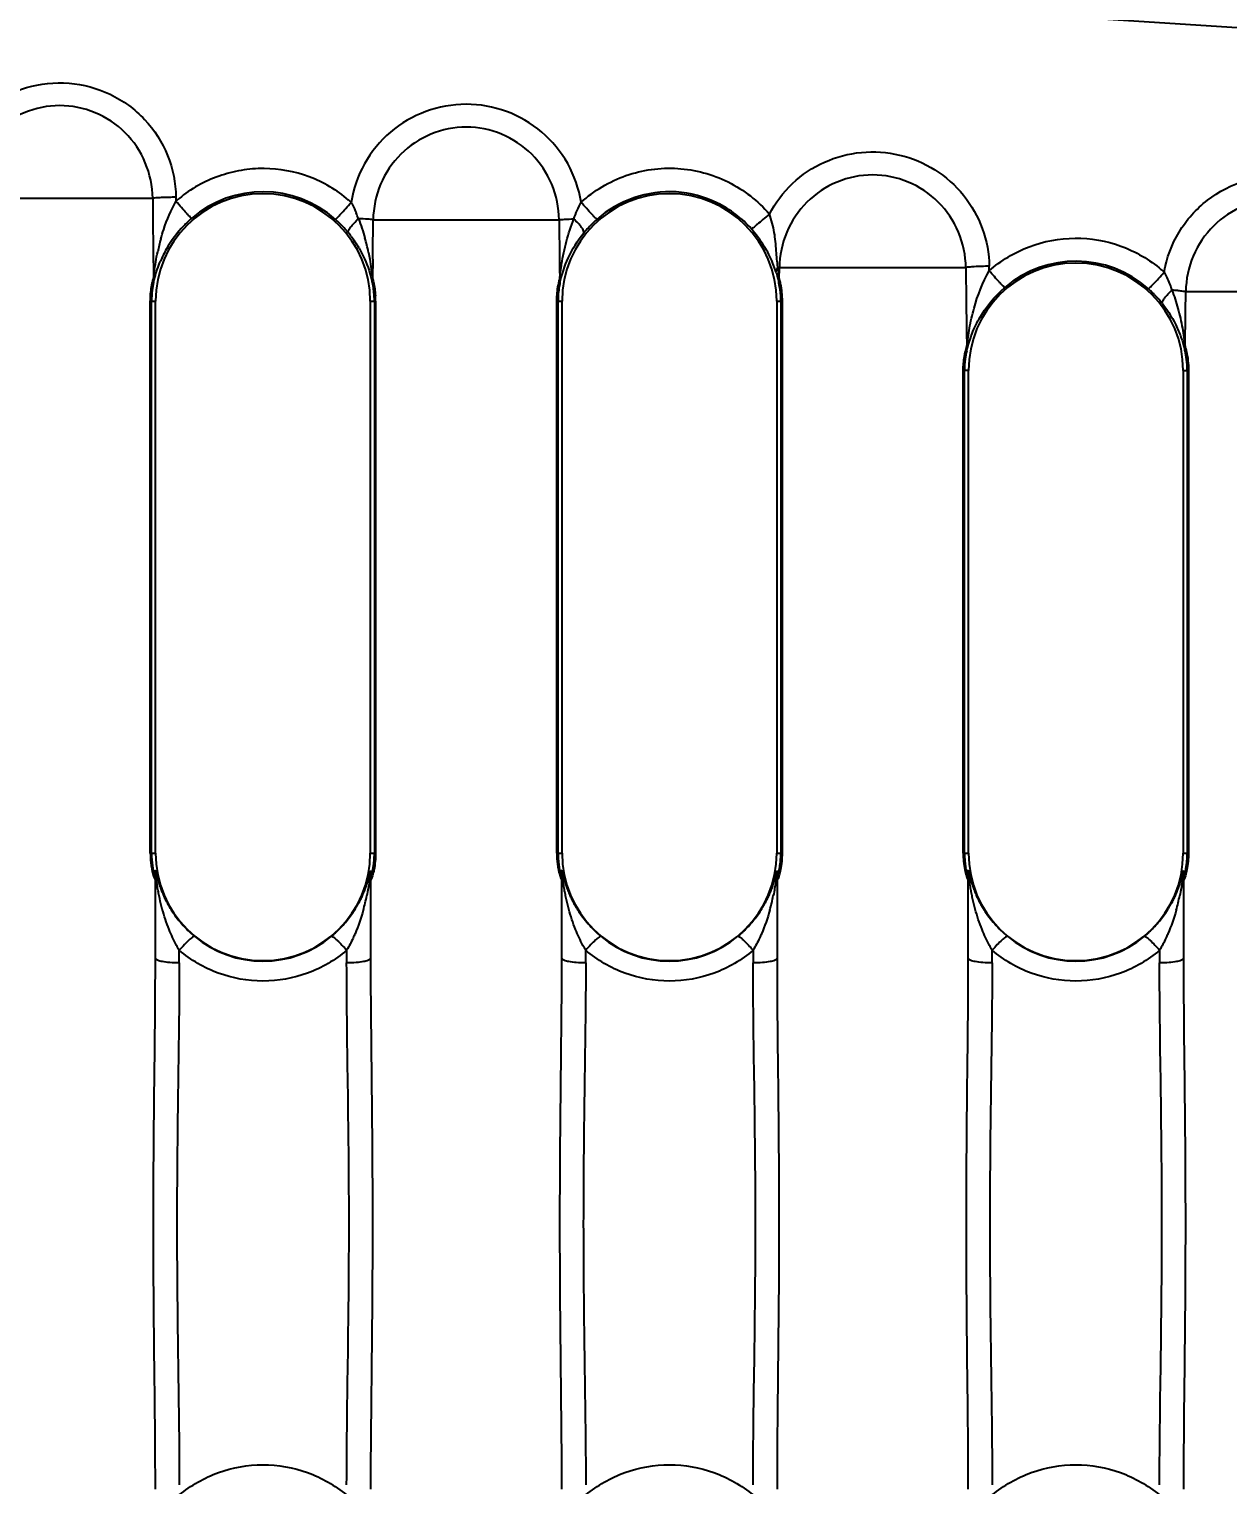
# Model space of a CAD drawing. Header units: millimetres. Extents: x 1147 to 12155, y -6137 to -4403.
# Drawn here: x 4182.9 to 4233.3, y -5185.3 to -5124.1 of the extents above; entities that cross this region are included whole.
import ezdxf

# ---------------------------------------------------------------- set-up
doc = ezdxf.new("R2010")
doc.units = ezdxf.units.MM
doc.header["$LTSCALE"] = 16.335
doc.header["$PDMODE"] = 3
doc.header["$PDSIZE"] = 0.3125
doc.linetypes.add('HIDDEN', pattern=[0.2, 0.1, -0.1])
doc.layers.get('0').update_dxf_attribs({"linetype": 'CONTINUOUS'})
doc.layers.get('Defpoints').update_dxf_attribs({"linetype": 'CONTINUOUS'})
doc.layers.add('DEFAULT_2', color=8, linetype='HIDDEN')
doc.styles.get("Standard").update_dxf_attribs({"font": 'txt', "width": 0.8})
doc.dimstyles.get("Standard").update_dxf_attribs({"dimtxt": 0.15625, "dimasz": 0.1875, "dimexe": 0.125, "dimexo": 0.0625, "dimtad": 0, "dimtih": 1, "dimtoh": 1, "dimdsep": 46, "dimtxsty": 'Standard', "dimcen": 0.09, "dimadec": 0, "dimazin": 0, "dimtp": 0.01, "dimtm": 0.01, "dimtfac": 1, "dimtofl": 0, "dimtmove": 0, "dimatfit": 3, "dimfxl": 0, "dimtolj": 1, "dimarcsym": 0})

# ---------------------------------------------------------------- blocks, each defined once
blk = doc.blocks.new('*D704')
at = {"color": 4, "lineweight": -2}
blk.add_line((4350.879, -5108.772), (4392.478, -5108.772), dxfattribs=at)
at = {"layer": 'Defpoints', "color": 0}
for p in [(4350.817, -5108.772), (4392.478, -5108.772), (4103.729, -5263.772)]:
    blk.add_point(p, dxfattribs=at)
at = {"color": 6, "insert": (4406.344, -5108.772), "char_height": 8, "attachment_point": 5}
blk.add_mtext('\\A1;155.00', dxfattribs=at)
blk = doc.blocks.new('*D705')
at = {"color": 4, "lineweight": -2}
blk.add_line((4348.791, -5058.772), (4392.478, -5058.772), dxfattribs=at)
at = {"layer": 'Defpoints', "color": 0}
for p in [(4348.729, -5058.772), (4392.478, -5058.772), (4103.729, -5263.772)]:
    blk.add_point(p, dxfattribs=at)
at = {"color": 6, "insert": (4406.878, -5058.772), "char_height": 8, "attachment_point": 5}
blk.add_mtext('\\A1;205.00', dxfattribs=at)
blk = doc.blocks.new('*D712')
at = {"color": 4, "lineweight": -2}
blk.add_line((4278.729, -5051.259), (4278.729, -5013.344), dxfattribs=at)
at = {"layer": 'Defpoints', "color": 0}
for p in [(4278.729, -5013.344), (4278.729, -5051.321), (4103.729, -5263.772)]:
    blk.add_point(p, dxfattribs=at)
at = {"color": 6, "insert": (4278.729, -4999.477), "char_height": 8, "attachment_point": 5, "rotation": 90}
blk.add_mtext('\\A1;175.00', dxfattribs=at)
blk = doc.blocks.new('*D713')
at = {"color": 4, "lineweight": -2}
blk.add_line((4348.729, -5054.498), (4348.729, -5013.344), dxfattribs=at)
at = {"layer": 'Defpoints', "color": 0}
for p in [(4348.729, -5013.344), (4348.729, -5054.56), (4103.729, -5263.772)]:
    blk.add_point(p, dxfattribs=at)
at = {"color": 6, "insert": (4348.729, -4998.41), "char_height": 8, "attachment_point": 5, "rotation": 90}
blk.add_mtext('\\A1;245.00', dxfattribs=at)

msp = doc.modelspace()

# ---------------------------------------------------------------- linework, layer by layer
at = {"color": 7, "linetype": 'Continuous'}
for p, q in [((4180.258, -5131.174), (4188.077, -5131.174)), ((4189.055, -5131.133), (4189.057, -5131.304)), ((4197.35, -5132.079), (4205.171, -5132.079)), ((4197.332, -5133.73), (4197.322, -5134.554)), ((4214.425, -5134.588), (4214.432, -5134.09)), ((4214.432, -5134.09), (4222.274, -5134.09)), ((4223.259, -5134.223), (4223.257, -5134.035)), ((4187.978, -5158.724), (4187.978, -5135.497)), ((4187.978, -5135.497), (4188.202, -5135.497)), ((4188.03, -5158.724), (4188.03, -5135.497)), ((4188.202, -5158.724), (4188.202, -5135.497)), ((4197.229, -5135.497), (4197.229, -5158.724)), ((4197.229, -5135.497), (4197.453, -5135.497)), ((4197.401, -5135.497), (4197.401, -5158.724)), ((4197.453, -5135.497), (4197.453, -5158.724)), ((4205.072, -5158.724), (4205.072, -5135.497)), ((4205.072, -5135.497), (4205.295, -5135.497)), ((4205.124, -5158.724), (4205.124, -5135.497)), ((4205.295, -5158.724), (4205.295, -5135.497)), ((4214.323, -5135.497), (4214.323, -5158.724)), ((4214.323, -5135.497), (4214.547, -5135.497)), ((4214.495, -5135.497), (4214.495, -5158.724)), ((4214.547, -5135.497), (4214.547, -5158.724)), ((4231.525, -5135.095), (4239.367, -5135.095)), ((4222.165, -5158.724), (4222.165, -5138.413)), ((4222.389, -5138.413), (4222.165, -5138.413)), ((4222.217, -5158.724), (4222.217, -5138.413)), ((4222.389, -5158.724), (4222.389, -5138.413)), ((4231.416, -5138.413), (4231.416, -5158.724)), ((4231.416, -5138.413), (4231.64, -5138.413)), ((4231.588, -5138.413), (4231.588, -5158.724)), ((4231.64, -5138.413), (4231.64, -5158.724)), ((4187.978, -5158.724), (4188.202, -5158.724)), ((4197.229, -5158.724), (4197.453, -5158.724)), ((4205.072, -5158.724), (4205.295, -5158.724)), ((4214.323, -5158.724), (4214.547, -5158.724)), ((4222.165, -5158.724), (4222.389, -5158.724)), ((4231.416, -5158.724), (4231.64, -5158.724)), ((4188.191, -5163.152), (4188.191, -5159.603)), ((4197.24, -5159.603), (4197.24, -5163.152)), ((4205.284, -5163.152), (4205.284, -5159.603)), ((4214.334, -5159.603), (4214.334, -5163.152)), ((4222.378, -5163.152), (4222.378, -5159.603)), ((4231.427, -5159.603), (4231.427, -5163.152)), ((4189.196, -5163.332), (4189.196, -5162.802)), ((4196.235, -5162.802), (4196.235, -5163.332)), ((4206.29, -5163.332), (4206.29, -5162.802)), ((4213.328, -5162.802), (4213.328, -5163.332)), ((4223.383, -5163.332), (4223.383, -5162.802)), ((4230.422, -5162.802), (4230.422, -5163.332))]:
    msp.add_line(p, q, dxfattribs=at)
for centre, radius, start, end in [((4103.729, -7118.947), 1999.166, 85.604565, 94.395435), ((4753.95, -5126.685), 565.891, 180.45451, 180.68192), ((4192.716, -5135.497), 4.514, 0, 180), ((4192.043, -5134.533), 4.398, 130.45756, 132.76611), ((4192.716, -5135.488), 4.585, 48.32946, 130.88496), ((4192.682, -5135.517), 5.604, 48.02706, 49.6344), ((4209.809, -5135.497), 4.514, 0, 180), ((4189.278, -5134.792), 7.945, 20.27881, 22.20861), ((4192.914, -5135.739), 4.903, 136.07634, 150.25036), ((4193.015, -5135.831), 5.04, 130.89969, 136.11554), ((4192.376, -5135.871), 5.097, 42.59505, 48.33921), ((4192.484, -5135.769), 4.949, 39.44376, 42.57164), ((3604.436, -5126.71), 592.938, 359.321664, 359.481271), ((4797.532, -5127.237), 592.381, 180.468321, 180.709609), ((4197.274, -5135.326), 9.186, 164.69563, 168.04913), ((4192.503, -5135.751), 4.923, 37.18068, 39.42149), ((4192.53, -5135.732), 4.89, 30.23133, 37.18538), ((4188.146, -5135.335), 9.202, 11.80671, 15.70042), ((4192.892, -5135.725), 4.877, 150.26427, 157.06806), ((5144.298, -5124.459), 922.074, 180.598426, 180.804839), ((4226.903, -5138.413), 4.514, 0, 180), ((4226.904, -5138.4), 4.579, 48.25099, 130.72011), ((4226.914, -5138.384), 5.524, 47.90644, 49.59434), ((4193.852, -5135.497), 3.601, 359.99868, 3.51352), ((4226.677, -5138.679), 4.938, 38.48082, 41.93017), ((4230.561, -5144.679), 9.643, 86.25081, 87.74109), ((3303.896, -5124.723), 927.688, 359.215261, 359.359398), ((4192.716, -5158.724), 4.514, 180, 0), ((4209.809, -5158.724), 4.514, 180, 0), ((4226.903, -5158.724), 4.514, 180, 0), ((4162.828, -5158.593), 25.363, 357.65496, 357.92774), ((4160.383, -5158.504), 27.81, 357.92693, 358.06076), ((4187.281, -5159.603), 0.91, 0.02515, 10.0006), ((4198.144, -5159.602), 0.903, 170.04148, 180.08662), ((4223.861, -5158.544), 26.622, 181.93806, 182.33773), ((4179.922, -5158.593), 25.363, 357.65496, 357.92774), ((4177.476, -5158.504), 27.81, 357.92693, 358.06076), ((4204.375, -5159.603), 0.91, 0.02515, 10.0006), ((4215.237, -5159.602), 0.903, 170.04148, 180.08662), ((4240.954, -5158.544), 26.622, 181.93806, 182.33773), ((4197.015, -5158.593), 25.363, 357.65496, 357.92774), ((4194.57, -5158.504), 27.81, 357.92693, 358.06076), ((4221.468, -5159.603), 0.91, 0.02515, 10.0006), ((4232.331, -5159.602), 0.903, 170.04148, 180.08662), ((4258.048, -5158.544), 26.622, 181.93806, 182.33773), ((4187.249, -5159.827), 0.942, 0.0141, 12.04563), ((4198.182, -5159.827), 0.942, 167.95478, 179.98403), ((4204.343, -5159.827), 0.942, 0.0141, 12.04563), ((4215.276, -5159.827), 0.942, 167.95477, 179.98403), ((4221.436, -5159.827), 0.942, 0.0141, 12.04563), ((4232.369, -5159.827), 0.942, 167.95477, 179.98403), ((4188.413, -5158.729), 8.852, 344.34055, 348.42203), ((4205.507, -5158.729), 8.852, 344.34055, 348.42203), ((4222.6, -5158.729), 8.852, 344.34056, 348.42203), ((4192.716, -5158.776), 4.486, 230.05445, 309.94562), ((4209.809, -5158.776), 4.486, 230.05445, 309.94562), ((4226.903, -5158.776), 4.486, 230.05621, 309.94281)]:
    msp.add_arc(centre, radius, start, end, dxfattribs=at)
for points, knots in [([(4179.352, -5130.356), (4179.457, -5129.767), (4179.883, -5128.615), (4181.108, -5127.249), (4182.742, -5126.414), (4184.567, -5126.224), (4186.339, -5126.702), (4187.821, -5127.786), (4188.81, -5129.331), (4189.046, -5130.536), (4189.057, -5131.133)], [0, 0, 0, 0, 0.124955, 0.249969, 0.374987, 0.50001, 0.625033, 0.750049, 0.87506, 1, 1, 1, 1]), ([(4188.077, -5131.174), (4188.072, -5130.665), (4187.855, -5129.644), (4186.994, -5128.343), (4185.692, -5127.487), (4184.166, -5127.17), (4182.641, -5127.49), (4181.34, -5128.347), (4180.481, -5129.647), (4180.263, -5130.666), (4180.258, -5131.174)], [0, 0, 0, 0, 0.125377, 0.25044, 0.375378, 0.50015, 0.624947, 0.749906, 0.874888, 1, 1, 1, 1]), ([(4206.093, -5131.343), (4206.004, -5130.777), (4205.62, -5129.666), (4204.503, -5128.312), (4202.986, -5127.427), (4201.257, -5127.121), (4199.528, -5127.429), (4198.011, -5128.317), (4196.897, -5129.673), (4196.516, -5130.785), (4196.429, -5131.351)], [0, 0, 0, 0, 0.12496, 0.249974, 0.374991, 0.500014, 0.625036, 0.750052, 0.875059, 1, 1, 1, 1]), ([(4205.171, -5132.079), (4205.166, -5131.571), (4204.949, -5130.551), (4204.091, -5129.252), (4202.791, -5128.395), (4201.268, -5128.076), (4199.743, -5128.391), (4198.439, -5129.246), (4197.575, -5130.546), (4197.355, -5131.569), (4197.35, -5132.079)], [0, 0, 0, 0, 0.125203, 0.25009, 0.374833, 0.49944, 0.624142, 0.74913, 0.874393, 1, 1, 1, 1]), ([(4214.012, -5131.837), (4214.262, -5131.362), (4214.926, -5130.488), (4216.288, -5129.578), (4217.874, -5129.157), (4219.51, -5129.269), (4221.022, -5129.903), (4222.248, -5130.993), (4223.052, -5132.421), (4223.253, -5133.499), (4223.26, -5134.035)], [0, 0, 0, 0, 0.124963, 0.249998, 0.375032, 0.500042, 0.625053, 0.750071, 0.875083, 1, 1, 1, 1]), ([(4196.311, -5131.248), (4195.822, -5130.832), (4194.693, -5130.164), (4193.081, -5129.869), (4191.794, -5129.972), (4190.857, -5130.222), (4189.972, -5130.616), (4189.434, -5130.978), (4189.19, -5131.186)], [0, 0, 0, 0, 0.249615, 0.499236, 0.624442, 0.749558, 0.874996, 1, 1, 1, 1]), ([(4206.093, -5131.343), (4206.636, -5130.853), (4207.933, -5130.081), (4210.165, -5129.773), (4212.342, -5130.356), (4213.533, -5131.283), (4214.012, -5131.837)], [0, 0, 0, 0, 0.250015, 0.499999, 0.749988, 1, 1, 1, 1]), ([(4222.276, -5134.09), (4222.27, -5133.582), (4222.055, -5132.56), (4221.185, -5131.266), (4219.887, -5130.398), (4218.354, -5130.093), (4216.822, -5130.399), (4215.524, -5131.268), (4214.652, -5132.56), (4214.439, -5133.583), (4214.432, -5134.09)], [0, 0, 0, 0, 0.12492, 0.249951, 0.374987, 0.500021, 0.625051, 0.750085, 0.875099, 1, 1, 1, 1]), ([(4230.617, -5134.285), (4230.717, -5133.695), (4231.146, -5132.54), (4232.369, -5131.167), (4234.006, -5130.327), (4235.835, -5130.133), (4237.613, -5130.608), (4239.101, -5131.69), (4240.097, -5133.235), (4240.341, -5134.443), (4240.349, -5135.042)], [0, 0, 0, 0, 0.124885, 0.249912, 0.374973, 0.499978, 0.624987, 0.75002, 0.875023, 1, 1, 1, 1]), ([(4189.055, -5131.133), (4188.849, -5131.135), (4188.565, -5131.14), (4188.239, -5131.158), (4188.12, -5131.166), (4188.077, -5131.174)], [0, 0, 0, 0, 0.633151, 0.866728, 1, 1, 1, 1]), ([(4188.414, -5132.902), (4188.453, -5132.761), (4188.619, -5132.211), (4188.845, -5131.677), (4189.057, -5131.304)], [0, 0, 0, 0, 0.254043, 1, 1, 1, 1]), ([(4189.715, -5132.022), (4189.707, -5132.019), (4189.686, -5131.996), (4189.643, -5131.957), (4189.58, -5131.889), (4189.459, -5131.759), (4189.282, -5131.561), (4189.134, -5131.393), (4189.057, -5131.304)], [0, 0, 0, 0, 0.027389, 0.089025, 0.183624, 0.309762, 0.638275, 1, 1, 1, 1]), ([(4195.868, -5131.964), (4195.904, -5131.926), (4196.094, -5131.725), (4196.28, -5131.519), (4196.429, -5131.351)], [0, 0, 0, 0, 0.188947, 1, 1, 1, 1]), ([(4196.429, -5131.351), (4196.448, -5131.385), (4196.522, -5131.528), (4196.587, -5131.675), (4196.634, -5131.789)], [0, 0, 0, 0, 0.239034, 1, 1, 1, 1]), ([(4206.761, -5132.062), (4206.753, -5132.058), (4206.732, -5132.036), (4206.689, -5131.995), (4206.625, -5131.928), (4206.502, -5131.797), (4206.322, -5131.599), (4206.171, -5131.432), (4206.093, -5131.343)], [0, 0, 0, 0, 0.027225, 0.088882, 0.183596, 0.309904, 0.638707, 1, 1, 1, 1]), ([(4213.259, -5132.466), (4212.865, -5132.015), (4211.88, -5131.272), (4210.102, -5130.787), (4208.277, -5131.048), (4207.208, -5131.663), (4206.761, -5132.062)], [0, 0, 0, 0, 0.250013, 0.499985, 0.749968, 1, 1, 1, 1]), ([(4239.367, -5135.095), (4239.36, -5134.587), (4239.141, -5133.565), (4238.277, -5132.266), (4236.974, -5131.411), (4235.447, -5131.095), (4233.921, -5131.413), (4232.617, -5132.269), (4231.753, -5133.567), (4231.532, -5134.587), (4231.525, -5135.095)], [0, 0, 0, 0, 0.12531, 0.250342, 0.375257, 0.500025, 0.624828, 0.749817, 0.874867, 1, 1, 1, 1]), ([(4195.764, -5132.063), (4195.778, -5132.058), (4195.81, -5132.019), (4195.845, -5131.988), (4195.868, -5131.964)], [0, 0, 0, 0, 0.29669, 1, 1, 1, 1]), ([(4214.012, -5131.836), (4213.923, -5131.914), (4213.752, -5132.062), (4213.549, -5132.236), (4213.41, -5132.35), (4213.339, -5132.409), (4213.291, -5132.444), (4213.268, -5132.463), (4213.259, -5132.466)], [0, 0, 0, 0, 0.361803, 0.690671, 0.816838, 0.911355, 0.972838, 1, 1, 1, 1]), ([(4214.302, -5133.388), (4214.284, -5133.128), (4214.243, -5132.6), (4214.106, -5132.086), (4214.012, -5131.836)], [0, 0, 0, 0, 0.49448, 1, 1, 1, 1]), ([(4196.306, -5132.625), (4196.294, -5132.598), (4196.324, -5132.507), (4196.408, -5132.378), (4196.552, -5132.212), (4196.667, -5132.097), (4196.731, -5132.038)], [0, 0, 0, 0, 0.120156, 0.340278, 0.649069, 1, 1, 1, 1]), ([(4197.35, -5132.079), (4197.275, -5132.063), (4197.067, -5132.054), (4196.861, -5132.042), (4196.731, -5132.038)], [0, 0, 0, 0, 0.368451, 1, 1, 1, 1]), ([(4205.171, -5132.079), (4205.243, -5132.065), (4205.45, -5132.057), (4205.655, -5132.047), (4205.787, -5132.044)], [0, 0, 0, 0, 0.358285, 1, 1, 1, 1]), ([(4205.197, -5134.573), (4205.213, -5134.362), (4205.289, -5133.829), (4205.456, -5132.975), (4205.672, -5132.354), (4205.787, -5132.044)], [0, 0, 0, 0, 0.243989, 0.619415, 1, 1, 1, 1]), ([(4206.211, -5132.634), (4206.224, -5132.606), (4206.193, -5132.513), (4206.107, -5132.382), (4205.964, -5132.215), (4205.849, -5132.102), (4205.787, -5132.044)], [0, 0, 0, 0, 0.123891, 0.347114, 0.654858, 1, 1, 1, 1]), ([(4206.761, -5132.062), (4206.71, -5132.107), (4206.515, -5132.287), (4206.335, -5132.482), (4206.211, -5132.634)], [0, 0, 0, 0, 0.25835, 1, 1, 1, 1]), ([(4214.306, -5134.318), (4214.261, -5134.17), (4214.123, -5133.782), (4213.79, -5133.148), (4213.459, -5132.694), (4213.259, -5132.466)], [0, 0, 0, 0, 0.216616, 0.575538, 1, 1, 1, 1]), ([(4205.204, -5134.737), (4205.283, -5134.38), (4205.525, -5133.629), (4205.946, -5132.956), (4206.211, -5132.634)], [0, 0, 0, 0, 0.466998, 1, 1, 1, 1]), ([(4223.256, -5134.223), (4223.749, -5133.794), (4224.898, -5133.105), (4226.866, -5132.736), (4228.84, -5133.076), (4229.996, -5133.754), (4230.494, -5134.178)], [0, 0, 0, 0, 0.249989, 0.499944, 0.749931, 1, 1, 1, 1]), ([(4188.113, -5134.541), (4188.123, -5134.456), (4188.166, -5134.082), (4188.227, -5133.709), (4188.287, -5133.424)], [0, 0, 0, 0, 0.226058, 1, 1, 1, 1]), ([(4196.754, -5133.27), (4196.818, -5133.379), (4197.041, -5133.799), (4197.2, -5134.251), (4197.285, -5134.589)], [0, 0, 0, 0, 0.265956, 1, 1, 1, 1]), ([(4197.153, -5133.452), (4197.173, -5133.547), (4197.244, -5133.912), (4197.292, -5134.281), (4197.322, -5134.554)], [0, 0, 0, 0, 0.260935, 1, 1, 1, 1]), ([(4188.117, -5134.71), (4188.133, -5134.644), (4188.207, -5134.343), (4188.306, -5134.048), (4188.4, -5133.824)], [0, 0, 0, 0, 0.217691, 1, 1, 1, 1]), ([(4214.306, -5134.318), (4214.303, -5134.3), (4214.298, -5134.215), (4214.33, -5134.132), (4214.364, -5134.076)], [0, 0, 0, 0, 0.218084, 1, 1, 1, 1]), ([(4214.306, -5134.318), (4214.317, -5134.356), (4214.358, -5134.498), (4214.394, -5134.643), (4214.417, -5134.749)], [0, 0, 0, 0, 0.265854, 1, 1, 1, 1]), ([(4214.432, -5134.09), (4214.427, -5134.088), (4214.405, -5134.083), (4214.382, -5134.079), (4214.364, -5134.076)], [0, 0, 0, 0, 0.193537, 1, 1, 1, 1]), ([(4214.364, -5134.076), (4214.37, -5134.121), (4214.393, -5134.291), (4214.413, -5134.462), (4214.426, -5134.588)], [0, 0, 0, 0, 0.262263, 1, 1, 1, 1]), ([(4223.257, -5134.035), (4223.048, -5134.038), (4222.763, -5134.044), (4222.436, -5134.068), (4222.316, -5134.079), (4222.274, -5134.09)], [0, 0, 0, 0, 0.634933, 0.868338, 1, 1, 1, 1]), ([(4222.315, -5137.411), (4222.348, -5137.153), (4222.42, -5136.611), (4222.668, -5135.524), (4222.978, -5134.716), (4223.259, -5134.224)], [0, 0, 0, 0, 0.2334, 0.490648, 1, 1, 1, 1]), ([(4223.916, -5134.929), (4223.906, -5134.927), (4223.883, -5134.902), (4223.835, -5134.861), (4223.767, -5134.79), (4223.644, -5134.66), (4223.473, -5134.468), (4223.331, -5134.307), (4223.259, -5134.224)], [0, 0, 0, 0, 0.031258, 0.099876, 0.201889, 0.333054, 0.657769, 1, 1, 1, 1]), ([(4229.953, -5134.984), (4229.961, -5134.981), (4229.982, -5134.959), (4230.026, -5134.921), (4230.089, -5134.856), (4230.212, -5134.729), (4230.39, -5134.536), (4230.539, -5134.372), (4230.617, -5134.285)], [0, 0, 0, 0, 0.027448, 0.088948, 0.183313, 0.309185, 0.637409, 1, 1, 1, 1]), ([(4187.978, -5135.497), (4187.978, -5135.421), (4187.987, -5135.144), (4188.027, -5134.868), (4188.076, -5134.673)], [0, 0, 0, 0, 0.275148, 1, 1, 1, 1]), ([(4188.117, -5134.71), (4188.089, -5134.823), (4188.048, -5135.085), (4188.03, -5135.35), (4188.03, -5135.497)], [0, 0, 0, 0, 0.442164, 1, 1, 1, 1]), ([(4188.076, -5134.673), (4188.079, -5134.661), (4188.09, -5134.617), (4188.103, -5134.573), (4188.113, -5134.541)], [0, 0, 0, 0, 0.27214, 1, 1, 1, 1]), ([(4197.285, -5134.589), (4197.294, -5134.623), (4197.304, -5134.667), (4197.315, -5134.711), (4197.317, -5134.721)], [0, 0, 0, 0, 0.767987, 1, 1, 1, 1]), ([(4197.401, -5135.497), (4197.401, -5135.423), (4197.392, -5135.163), (4197.361, -5134.902), (4197.317, -5134.721)], [0, 0, 0, 0, 0.283711, 1, 1, 1, 1]), ([(4197.322, -5134.554), (4197.337, -5134.6), (4197.4, -5134.837), (4197.434, -5135.081), (4197.446, -5135.276)], [0, 0, 0, 0, 0.198646, 1, 1, 1, 1]), ([(4205.072, -5135.497), (4205.072, -5135.408), (4205.084, -5135.097), (4205.134, -5134.786), (4205.197, -5134.573)], [0, 0, 0, 0, 0.286024, 1, 1, 1, 1]), ([(4205.204, -5134.737), (4205.192, -5134.788), (4205.145, -5135.038), (4205.124, -5135.294), (4205.124, -5135.497)], [0, 0, 0, 0, 0.204769, 1, 1, 1, 1]), ([(4214.495, -5135.497), (4214.495, -5135.427), (4214.486, -5135.176), (4214.457, -5134.926), (4214.417, -5134.749)], [0, 0, 0, 0, 0.279231, 1, 1, 1, 1]), ([(4214.426, -5134.588), (4214.443, -5134.648), (4214.516, -5134.945), (4214.547, -5135.253), (4214.547, -5135.497)], [0, 0, 0, 0, 0.20286, 1, 1, 1, 1]), ([(4222.313, -5137.589), (4222.371, -5137.376), (4222.501, -5136.913), (4222.945, -5135.959), (4223.485, -5135.301), (4223.916, -5134.929)], [0, 0, 0, 0, 0.209776, 0.456938, 1, 1, 1, 1]), ([(4230.542, -5135.607), (4230.53, -5135.58), (4230.556, -5135.492), (4230.679, -5135.3), (4230.828, -5135.149), (4230.941, -5135.044)], [0, 0, 0, 0, 0.124646, 0.344748, 1, 1, 1, 1]), ([(4230.542, -5135.607), (4230.791, -5135.92), (4231.099, -5136.426), (4231.368, -5137.119), (4231.456, -5137.45), (4231.496, -5137.603)], [0, 0, 0, 0, 0.539007, 0.787335, 1, 1, 1, 1]), ([(4231.191, -5135.057), (4231.263, -5135.062), (4231.374, -5135.072), (4231.486, -5135.084), (4231.525, -5135.095)], [0, 0, 0, 0, 0.637355, 1, 1, 1, 1]), ([(4231.193, -5135.807), (4231.27, -5136.083), (4231.392, -5136.621), (4231.464, -5137.167), (4231.496, -5137.429)], [0, 0, 0, 0, 0.520476, 1, 1, 1, 1]), ([(4222.165, -5138.413), (4222.165, -5138.217), (4222.193, -5137.878), (4222.269, -5137.546), (4222.315, -5137.411)], [0, 0, 0, 0, 0.577891, 1, 1, 1, 1]), ([(4231.496, -5137.429), (4231.516, -5137.488), (4231.604, -5137.808), (4231.64, -5138.143), (4231.64, -5138.413)], [0, 0, 0, 0, 0.186945, 1, 1, 1, 1]), ([(4222.313, -5137.589), (4222.282, -5137.704), (4222.238, -5137.978), (4222.217, -5138.255), (4222.217, -5138.413)], [0, 0, 0, 0, 0.429847, 1, 1, 1, 1]), ([(4231.588, -5138.413), (4231.588, -5138.259), (4231.568, -5137.987), (4231.526, -5137.718), (4231.496, -5137.603)], [0, 0, 0, 0, 0.565037, 1, 1, 1, 1]), ([(4187.978, -5158.724), (4187.978, -5158.805), (4187.984, -5158.966), (4188.005, -5159.19), (4188.046, -5159.415), (4188.072, -5159.564), (4188.191, -5159.913), (4188.191, -5159.827)], [0, 0, 0, 0, 0.21499, 0.42121, 0.609642, 0.77114, 1, 1, 1, 1]), ([(4188.03, -5158.724), (4188.03, -5158.836), (4188.038, -5159.001), (4188.062, -5159.211), (4188.082, -5159.35), (4188.105, -5159.465), (4188.126, -5159.557), (4188.146, -5159.609), (4188.156, -5159.644), (4188.164, -5159.646)], [0, 0, 0, 0, 0.358861, 0.52633, 0.677356, 0.80557, 0.905304, 0.971566, 1, 1, 1, 1]), ([(4197.453, -5158.724), (4197.453, -5158.956), (4197.423, -5159.277), (4197.334, -5159.637), (4197.291, -5159.77), (4197.268, -5159.817)], [0, 0, 0, 0, 0.62537, 0.85881, 1, 1, 1, 1]), ([(4197.376, -5159.149), (4197.38, -5159.115), (4197.394, -5158.974), (4197.401, -5158.832), (4197.401, -5158.724)], [0, 0, 0, 0, 0.240833, 1, 1, 1, 1]), ([(4205.072, -5158.724), (4205.072, -5158.805), (4205.078, -5158.966), (4205.099, -5159.19), (4205.14, -5159.415), (4205.166, -5159.564), (4205.284, -5159.913), (4205.284, -5159.827)], [0, 0, 0, 0, 0.214988, 0.421215, 0.609641, 0.771142, 1, 1, 1, 1]), ([(4205.124, -5158.724), (4205.124, -5158.788), (4205.129, -5158.921), (4205.141, -5159.165), (4205.256, -5159.812), (4205.264, -5159.63)], [0, 0, 0, 0, 0.206215, 0.406813, 1, 1, 1, 1]), ([(4214.547, -5158.724), (4214.547, -5158.956), (4214.517, -5159.277), (4214.427, -5159.637), (4214.384, -5159.77), (4214.361, -5159.817)], [0, 0, 0, 0, 0.62537, 0.85881, 1, 1, 1, 1]), ([(4214.47, -5159.149), (4214.474, -5159.115), (4214.488, -5158.974), (4214.495, -5158.832), (4214.495, -5158.724)], [0, 0, 0, 0, 0.240833, 1, 1, 1, 1]), ([(4222.165, -5158.724), (4222.165, -5158.956), (4222.195, -5159.277), (4222.284, -5159.637), (4222.327, -5159.77), (4222.35, -5159.817)], [0, 0, 0, 0, 0.624937, 0.858556, 1, 1, 1, 1]), ([(4222.217, -5158.724), (4222.217, -5158.836), (4222.225, -5159.001), (4222.249, -5159.211), (4222.269, -5159.35), (4222.292, -5159.465), (4222.313, -5159.557), (4222.333, -5159.609), (4222.343, -5159.644), (4222.351, -5159.646)], [0, 0, 0, 0, 0.358861, 0.52633, 0.677356, 0.80557, 0.905304, 0.971566, 1, 1, 1, 1]), ([(4231.64, -5158.724), (4231.64, -5158.956), (4231.61, -5159.277), (4231.521, -5159.637), (4231.478, -5159.77), (4231.455, -5159.817)], [0, 0, 0, 0, 0.62537, 0.85881, 1, 1, 1, 1]), ([(4231.563, -5159.149), (4231.567, -5159.115), (4231.581, -5158.974), (4231.588, -5158.832), (4231.588, -5158.724)], [0, 0, 0, 0, 0.240833, 1, 1, 1, 1]), ([(4197.24, -5159.603), (4197.24, -5159.498), (4197.18, -5159.997), (4197.146, -5160.181), (4197.105, -5160.405), (4197.085, -5160.505)], [0, 0, 0, 0, 0.34129, 0.665205, 1, 1, 1, 1]), ([(4197.261, -5159.63), (4197.261, -5159.636), (4197.264, -5159.654), (4197.29, -5159.616), (4197.299, -5159.565), (4197.331, -5159.455), (4197.354, -5159.315), (4197.37, -5159.207), (4197.376, -5159.149)], [0, 0, 0, 0, 0.031532, 0.058615, 0.179548, 0.387286, 0.666665, 1, 1, 1, 1]), ([(4214.334, -5159.603), (4214.334, -5159.498), (4214.273, -5159.997), (4214.239, -5160.181), (4214.199, -5160.405), (4214.178, -5160.505)], [0, 0, 0, 0, 0.34129, 0.665205, 1, 1, 1, 1]), ([(4214.355, -5159.63), (4214.355, -5159.636), (4214.357, -5159.654), (4214.383, -5159.616), (4214.392, -5159.565), (4214.424, -5159.455), (4214.448, -5159.315), (4214.463, -5159.207), (4214.47, -5159.149)], [0, 0, 0, 0, 0.031532, 0.058615, 0.179548, 0.387286, 0.666665, 1, 1, 1, 1]), ([(4231.427, -5159.603), (4231.427, -5159.498), (4231.367, -5159.997), (4231.333, -5160.181), (4231.292, -5160.405), (4231.272, -5160.505)], [0, 0, 0, 0, 0.34129, 0.665205, 1, 1, 1, 1]), ([(4231.448, -5159.63), (4231.448, -5159.636), (4231.451, -5159.654), (4231.477, -5159.616), (4231.486, -5159.565), (4231.518, -5159.455), (4231.541, -5159.315), (4231.557, -5159.207), (4231.563, -5159.149)], [0, 0, 0, 0, 0.031532, 0.058615, 0.179548, 0.387286, 0.666665, 1, 1, 1, 1]), ([(4188.482, -5161.072), (4188.442, -5160.926), (4188.387, -5160.704), (4188.326, -5160.408), (4188.286, -5160.188), (4188.251, -5159.971), (4188.229, -5159.802), (4188.21, -5159.667), (4188.206, -5159.619), (4188.191, -5159.557), (4188.191, -5159.593), (4188.191, -5159.603)], [0, 0, 0, 0, 0.292745, 0.438531, 0.582185, 0.722214, 0.857924, 0.920652, 0.965542, 0.980281, 1, 1, 1, 1]), ([(4197.268, -5159.817), (4197.263, -5159.828), (4197.249, -5159.865), (4197.24, -5159.834), (4197.24, -5159.827)], [0, 0, 0, 0, 0.623232, 1, 1, 1, 1]), ([(4205.576, -5161.072), (4205.536, -5160.926), (4205.481, -5160.704), (4205.42, -5160.408), (4205.38, -5160.188), (4205.345, -5159.971), (4205.322, -5159.802), (4205.303, -5159.667), (4205.3, -5159.619), (4205.285, -5159.557), (4205.284, -5159.593), (4205.284, -5159.603)], [0, 0, 0, 0, 0.292745, 0.438531, 0.582185, 0.722214, 0.857924, 0.920652, 0.965542, 0.980281, 1, 1, 1, 1]), ([(4214.361, -5159.817), (4214.356, -5159.828), (4214.342, -5159.865), (4214.334, -5159.834), (4214.334, -5159.827)], [0, 0, 0, 0, 0.623232, 1, 1, 1, 1]), ([(4222.35, -5159.817), (4222.355, -5159.828), (4222.369, -5159.865), (4222.378, -5159.834), (4222.378, -5159.827)], [0, 0, 0, 0, 0.625581, 1, 1, 1, 1]), ([(4222.669, -5161.072), (4222.629, -5160.926), (4222.574, -5160.704), (4222.513, -5160.408), (4222.473, -5160.188), (4222.438, -5159.971), (4222.416, -5159.802), (4222.397, -5159.667), (4222.393, -5159.619), (4222.378, -5159.557), (4222.378, -5159.593), (4222.378, -5159.603)], [0, 0, 0, 0, 0.292745, 0.438531, 0.582185, 0.722214, 0.857924, 0.920652, 0.965542, 0.980281, 1, 1, 1, 1]), ([(4231.455, -5159.817), (4231.45, -5159.828), (4231.436, -5159.865), (4231.427, -5159.834), (4231.427, -5159.827)], [0, 0, 0, 0, 0.623232, 1, 1, 1, 1]), ([(4189.196, -5162.802), (4189.156, -5162.734), (4188.998, -5162.451), (4188.861, -5162.155), (4188.769, -5161.927)], [0, 0, 0, 0, 0.243206, 1, 1, 1, 1]), ([(4206.29, -5162.802), (4206.25, -5162.734), (4206.091, -5162.451), (4205.954, -5162.155), (4205.863, -5161.927)], [0, 0, 0, 0, 0.243206, 1, 1, 1, 1]), ([(4223.383, -5162.802), (4223.343, -5162.734), (4223.185, -5162.451), (4223.048, -5162.155), (4222.956, -5161.927)], [0, 0, 0, 0, 0.243206, 1, 1, 1, 1]), ([(4189.835, -5162.216), (4189.826, -5162.213), (4189.796, -5162.223), (4189.719, -5162.27), (4189.584, -5162.387), (4189.4, -5162.573), (4189.266, -5162.722), (4189.196, -5162.802)], [0, 0, 0, 0, 0.034741, 0.098259, 0.315025, 0.636274, 1, 1, 1, 1]), ([(4195.596, -5162.216), (4195.607, -5162.212), (4195.641, -5162.226), (4195.692, -5162.259), (4195.763, -5162.315), (4195.883, -5162.422), (4196.043, -5162.586), (4196.171, -5162.728), (4196.235, -5162.802)], [0, 0, 0, 0, 0.039768, 0.112527, 0.216204, 0.346578, 0.663689, 1, 1, 1, 1]), ([(4196.588, -5162.105), (4196.561, -5162.166), (4196.454, -5162.403), (4196.333, -5162.635), (4196.235, -5162.802)], [0, 0, 0, 0, 0.255328, 1, 1, 1, 1]), ([(4206.929, -5162.216), (4206.919, -5162.213), (4206.89, -5162.223), (4206.813, -5162.27), (4206.678, -5162.387), (4206.494, -5162.573), (4206.359, -5162.722), (4206.29, -5162.802)], [0, 0, 0, 0, 0.034741, 0.098259, 0.315025, 0.636274, 1, 1, 1, 1]), ([(4212.689, -5162.216), (4212.701, -5162.212), (4212.734, -5162.226), (4212.786, -5162.259), (4212.857, -5162.315), (4212.977, -5162.422), (4213.137, -5162.586), (4213.264, -5162.728), (4213.328, -5162.802)], [0, 0, 0, 0, 0.039768, 0.112527, 0.216204, 0.346578, 0.663689, 1, 1, 1, 1]), ([(4213.681, -5162.105), (4213.655, -5162.166), (4213.548, -5162.403), (4213.427, -5162.635), (4213.328, -5162.802)], [0, 0, 0, 0, 0.255328, 1, 1, 1, 1]), ([(4224.022, -5162.216), (4224.013, -5162.213), (4223.983, -5162.223), (4223.906, -5162.27), (4223.771, -5162.387), (4223.587, -5162.573), (4223.453, -5162.722), (4223.383, -5162.802)], [0, 0, 0, 0, 0.034741, 0.098259, 0.315026, 0.636276, 1, 1, 1, 1]), ([(4229.783, -5162.216), (4229.794, -5162.212), (4229.828, -5162.226), (4229.879, -5162.259), (4229.95, -5162.315), (4230.07, -5162.422), (4230.23, -5162.586), (4230.358, -5162.728), (4230.422, -5162.802)], [0, 0, 0, 0, 0.039768, 0.112527, 0.216204, 0.346578, 0.663689, 1, 1, 1, 1]), ([(4230.775, -5162.105), (4230.748, -5162.166), (4230.641, -5162.403), (4230.52, -5162.635), (4230.422, -5162.802)], [0, 0, 0, 0, 0.255328, 1, 1, 1, 1]), ([(4188.191, -5185.467), (4188.191, -5183.612), (4188.14, -5179.893), (4188.096, -5174.309), (4188.14, -5168.726), (4188.191, -5165.007), (4188.191, -5163.152)], [0, 0, 0, 0, 0.249324, 0.499998, 0.750687, 1, 1, 1, 1]), ([(4189.196, -5163.332), (4189.063, -5163.332), (4188.828, -5163.325), (4188.509, -5163.287), (4188.321, -5163.248), (4188.191, -5163.189), (4188.191, -5163.152)], [0, 0, 0, 0, 0.384296, 0.684921, 0.894812, 1, 1, 1, 1]), ([(4196.235, -5162.802), (4195.752, -5163.212), (4194.63, -5163.871), (4192.716, -5164.213), (4190.801, -5163.871), (4189.679, -5163.212), (4189.196, -5162.802)], [0, 0, 0, 0, 0.249583, 0.500006, 0.750427, 1, 1, 1, 1]), ([(4197.24, -5163.152), (4197.24, -5163.189), (4197.11, -5163.248), (4196.923, -5163.287), (4196.603, -5163.325), (4196.368, -5163.332), (4196.235, -5163.332)], [0, 0, 0, 0, 0.105188, 0.315079, 0.615704, 1, 1, 1, 1]), ([(4197.24, -5163.152), (4197.24, -5165.007), (4197.291, -5168.726), (4197.335, -5174.309), (4197.291, -5179.893), (4197.24, -5183.612), (4197.24, -5185.467)], [0, 0, 0, 0, 0.249311, 0.500002, 0.750674, 1, 1, 1, 1]), ([(4205.284, -5185.467), (4205.284, -5183.612), (4205.234, -5179.893), (4205.19, -5174.309), (4205.234, -5168.726), (4205.284, -5165.007), (4205.284, -5163.152)], [0, 0, 0, 0, 0.249324, 0.499998, 0.750687, 1, 1, 1, 1]), ([(4206.29, -5163.332), (4206.156, -5163.332), (4205.922, -5163.325), (4205.602, -5163.287), (4205.414, -5163.248), (4205.284, -5163.189), (4205.284, -5163.152)], [0, 0, 0, 0, 0.384296, 0.684921, 0.894812, 1, 1, 1, 1]), ([(4213.328, -5162.802), (4212.845, -5163.212), (4211.724, -5163.871), (4209.809, -5164.213), (4207.894, -5163.871), (4206.773, -5163.212), (4206.29, -5162.802)], [0, 0, 0, 0, 0.249583, 0.500006, 0.750427, 1, 1, 1, 1]), ([(4214.334, -5163.152), (4214.334, -5163.189), (4214.204, -5163.248), (4214.016, -5163.287), (4213.697, -5163.325), (4213.462, -5163.332), (4213.328, -5163.332)], [0, 0, 0, 0, 0.105188, 0.315079, 0.615704, 1, 1, 1, 1]), ([(4214.334, -5163.152), (4214.334, -5165.007), (4214.385, -5168.726), (4214.428, -5174.309), (4214.384, -5179.893), (4214.334, -5183.612), (4214.334, -5185.467)], [0, 0, 0, 0, 0.249311, 0.500002, 0.750674, 1, 1, 1, 1]), ([(4222.378, -5185.467), (4222.378, -5183.612), (4222.327, -5179.893), (4222.283, -5174.31), (4222.327, -5168.726), (4222.378, -5165.007), (4222.378, -5163.152)], [0, 0, 0, 0, 0.249325, 0.5, 0.750675, 1, 1, 1, 1]), ([(4223.383, -5163.332), (4223.25, -5163.332), (4223.015, -5163.325), (4222.696, -5163.287), (4222.508, -5163.248), (4222.378, -5163.189), (4222.378, -5163.152)], [0, 0, 0, 0, 0.384296, 0.684921, 0.894812, 1, 1, 1, 1]), ([(4230.422, -5162.802), (4229.939, -5163.212), (4228.817, -5163.871), (4226.903, -5164.213), (4224.988, -5163.871), (4223.866, -5163.212), (4223.383, -5162.802)], [0, 0, 0, 0, 0.249587, 0.50001, 0.75043, 1, 1, 1, 1]), ([(4231.427, -5163.152), (4231.427, -5163.189), (4231.297, -5163.248), (4231.11, -5163.287), (4230.79, -5163.325), (4230.555, -5163.332), (4230.422, -5163.332)], [0, 0, 0, 0, 0.105188, 0.315079, 0.615704, 1, 1, 1, 1]), ([(4231.427, -5163.152), (4231.427, -5165.007), (4231.478, -5168.726), (4231.522, -5174.309), (4231.478, -5179.893), (4231.427, -5183.612), (4231.427, -5185.467)], [0, 0, 0, 0, 0.249311, 0.500002, 0.750674, 1, 1, 1, 1]), ([(4189.196, -5163.332), (4189.196, -5165.155), (4189.133, -5168.814), (4189.076, -5174.31), (4189.133, -5179.805), (4189.196, -5183.464), (4189.196, -5185.287)], [0, 0, 0, 0, 0.249107, 0.499999, 0.750892, 1, 1, 1, 1]), ([(4196.235, -5185.287), (4196.235, -5183.464), (4196.298, -5179.805), (4196.356, -5174.31), (4196.298, -5168.814), (4196.235, -5165.155), (4196.235, -5163.332)], [0, 0, 0, 0, 0.249108, 0.5, 0.750892, 1, 1, 1, 1]), ([(4206.29, -5163.332), (4206.29, -5165.155), (4206.227, -5168.814), (4206.169, -5174.31), (4206.227, -5179.805), (4206.29, -5183.464), (4206.29, -5185.287)], [0, 0, 0, 0, 0.249107, 0.499999, 0.750892, 1, 1, 1, 1]), ([(4213.328, -5185.287), (4213.328, -5183.464), (4213.392, -5179.805), (4213.449, -5174.31), (4213.392, -5168.814), (4213.328, -5165.155), (4213.328, -5163.332)], [0, 0, 0, 0, 0.249108, 0.5, 0.750892, 1, 1, 1, 1]), ([(4223.383, -5163.332), (4223.383, -5165.155), (4223.32, -5168.814), (4223.263, -5174.31), (4223.32, -5179.805), (4223.383, -5183.464), (4223.383, -5185.287)], [0, 0, 0, 0, 0.249107, 0.499999, 0.750892, 1, 1, 1, 1]), ([(4230.422, -5185.287), (4230.422, -5183.464), (4230.485, -5179.805), (4230.543, -5174.31), (4230.485, -5168.814), (4230.422, -5165.155), (4230.422, -5163.332)], [0, 0, 0, 0, 0.249108, 0.5, 0.750892, 1, 1, 1, 1]), ([(4189.196, -5185.71), (4189.683, -5185.307), (4190.807, -5184.662), (4192.716, -5184.328), (4194.624, -5184.662), (4195.748, -5185.307), (4196.235, -5185.71)], [0, 0, 0, 0, 0.249605, 0.500006, 0.750405, 1, 1, 1, 1]), ([(4206.29, -5185.71), (4206.777, -5185.307), (4207.901, -5184.662), (4209.809, -5184.328), (4211.718, -5184.662), (4212.841, -5185.307), (4213.328, -5185.71)], [0, 0, 0, 0, 0.249605, 0.500006, 0.750405, 1, 1, 1, 1]), ([(4223.383, -5185.71), (4223.87, -5185.307), (4224.994, -5184.662), (4226.903, -5184.328), (4228.811, -5184.662), (4229.935, -5185.307), (4230.422, -5185.71)], [0, 0, 0, 0, 0.249607, 0.500006, 0.750406, 1, 1, 1, 1])]:
    msp.add_open_spline(points, degree=3, knots=knots, dxfattribs=at)
for points in [[(4205.787, -5132.044), (4205.874, -5131.804), (4205.972, -5131.568), (4206.093, -5131.343)], [(4196.731, -5132.038), (4196.837, -5132.302), (4196.928, -5132.572), (4197.004, -5132.845)], [(4188.099, -5133.42), (4188.103, -5133.793), (4188.108, -5134.167), (4188.113, -5134.541)], [(4214.364, -5134.076), (4214.341, -5133.847), (4214.322, -5133.617), (4214.302, -5133.388)], [(4230.617, -5134.285), (4230.657, -5134.36), (4230.695, -5134.437), (4230.73, -5134.514)], [(4188.117, -5134.71), (4188.124, -5134.654), (4188.122, -5134.596), (4188.113, -5134.541)], [(4197.317, -5134.721), (4197.311, -5134.666), (4197.313, -5134.609), (4197.322, -5134.554)], [(4205.197, -5134.573), (4205.207, -5134.627), (4205.21, -5134.682), (4205.204, -5134.737)], [(4214.417, -5134.749), (4214.412, -5134.696), (4214.415, -5134.641), (4214.426, -5134.588)], [(4230.73, -5134.514), (4230.768, -5134.598), (4230.804, -5134.682), (4230.837, -5134.767)], [(4230.837, -5134.767), (4230.874, -5134.859), (4230.908, -5134.951), (4230.941, -5135.044)], [(4230.941, -5135.044), (4231.038, -5135.294), (4231.122, -5135.549), (4231.193, -5135.807)], [(4222.313, -5137.589), (4222.322, -5137.53), (4222.322, -5137.47), (4222.315, -5137.411)], [(4231.496, -5137.603), (4231.488, -5137.545), (4231.488, -5137.486), (4231.496, -5137.429)], [(4188.769, -5161.927), (4188.657, -5161.648), (4188.562, -5161.362), (4188.482, -5161.072)], [(4196.936, -5161.118), (4196.842, -5161.454), (4196.727, -5161.785), (4196.588, -5162.105)], [(4205.863, -5161.927), (4205.75, -5161.648), (4205.656, -5161.362), (4205.576, -5161.072)], [(4214.03, -5161.118), (4213.935, -5161.454), (4213.82, -5161.785), (4213.681, -5162.105)], [(4222.956, -5161.927), (4222.844, -5161.648), (4222.749, -5161.362), (4222.669, -5161.072)], [(4231.123, -5161.118), (4231.029, -5161.454), (4230.914, -5161.785), (4230.775, -5162.105)]]:
    msp.add_open_spline(points, degree=3, dxfattribs=at)
at = {"layer": 'DEFAULT_2', "color": 8, "linetype": 'HIDDEN'}
for centre, radius, start, end in [((4226.561, -5138.786), 5.095, 41.95802, 48.26886), ((4192.869, -5158.55), 4.755, 204.00475, 212.46407), ((4209.963, -5158.55), 4.755, 204.00475, 212.46407), ((4227.056, -5158.55), 4.755, 204.00475, 212.46407), ((4192.931, -5158.508), 4.83, 212.4893, 230.13931), ((4192.556, -5158.546), 4.762, 328.20168, 331.72923), ((4210.025, -5158.508), 4.83, 212.4893, 230.13931), ((4209.65, -5158.546), 4.762, 328.20168, 331.72923), ((4227.118, -5158.508), 4.83, 212.4893, 230.13931), ((4226.743, -5158.546), 4.762, 328.20168, 331.72923)]:
    msp.add_arc(centre, radius, start, end, dxfattribs=at)
for points, knots in [([(4188.177, -5159.445), (4188.177, -5159.44), (4188.178, -5159.425), (4188.193, -5159.45), (4188.197, -5159.478), (4188.213, -5159.533), (4188.227, -5159.597), (4188.245, -5159.67), (4188.265, -5159.746), (4188.31, -5159.909), (4188.389, -5160.158), (4188.476, -5160.375), (4188.525, -5160.484)], [0, 0, 0, 0, 0.012979, 0.022308, 0.053739, 0.104199, 0.165791, 0.232669, 0.303204, 0.376293, 0.682255, 1, 1, 1, 1]), ([(4196.751, -5160.802), (4196.874, -5160.573), (4197.028, -5160.221), (4197.153, -5159.801), (4197.207, -5159.589), (4197.227, -5159.495), (4197.239, -5159.455)], [0, 0, 0, 0, 0.542824, 0.797739, 0.913379, 1, 1, 1, 1]), ([(4205.271, -5159.445), (4205.271, -5159.44), (4205.271, -5159.425), (4205.287, -5159.45), (4205.29, -5159.478), (4205.306, -5159.533), (4205.321, -5159.597), (4205.339, -5159.67), (4205.359, -5159.746), (4205.403, -5159.909), (4205.483, -5160.158), (4205.57, -5160.375), (4205.618, -5160.484)], [0, 0, 0, 0, 0.012979, 0.022308, 0.053739, 0.104199, 0.165791, 0.232669, 0.303204, 0.376293, 0.682255, 1, 1, 1, 1]), ([(4213.844, -5160.802), (4213.967, -5160.573), (4214.121, -5160.221), (4214.246, -5159.801), (4214.3, -5159.589), (4214.321, -5159.495), (4214.333, -5159.455)], [0, 0, 0, 0, 0.542824, 0.797739, 0.913379, 1, 1, 1, 1]), ([(4222.364, -5159.445), (4222.364, -5159.44), (4222.365, -5159.425), (4222.38, -5159.45), (4222.384, -5159.478), (4222.4, -5159.533), (4222.414, -5159.597), (4222.432, -5159.67), (4222.452, -5159.746), (4222.497, -5159.909), (4222.576, -5160.158), (4222.663, -5160.375), (4222.712, -5160.484)], [0, 0, 0, 0, 0.012979, 0.022308, 0.053739, 0.104199, 0.165791, 0.232669, 0.303204, 0.376293, 0.682255, 1, 1, 1, 1]), ([(4230.938, -5160.802), (4231.061, -5160.573), (4231.215, -5160.221), (4231.34, -5159.801), (4231.394, -5159.589), (4231.414, -5159.495), (4231.426, -5159.455)], [0, 0, 0, 0, 0.542824, 0.797739, 0.913379, 1, 1, 1, 1]), ([(4195.596, -5162.216), (4195.696, -5162.133), (4196.076, -5161.787), (4196.402, -5161.382), (4196.604, -5161.056)], [0, 0, 0, 0, 0.252909, 1, 1, 1, 1]), ([(4212.689, -5162.216), (4212.789, -5162.133), (4213.17, -5161.787), (4213.495, -5161.382), (4213.697, -5161.056)], [0, 0, 0, 0, 0.252909, 1, 1, 1, 1]), ([(4229.783, -5162.216), (4229.883, -5162.133), (4230.263, -5161.787), (4230.589, -5161.382), (4230.791, -5161.056)], [0, 0, 0, 0, 0.252909, 1, 1, 1, 1])]:
    msp.add_open_spline(points, degree=3, knots=knots, dxfattribs=at)

# ---------------------------------------------------------------- dimensions: what is measured, and where the dimension line sits
for feature_location, offset, dtype, picture, middle in [((4348.729, -5054.56), (0, 41.216), 1, '*D713', (4348.729, -4998.41)), ((4278.729, -5051.321), (0, 37.977), 1, '*D712', (4278.729, -4999.477)), ((4348.729, -5058.772), (43.749, 0), 0, '*D705', (4406.878, -5058.772)), ((4350.817, -5108.772), (41.661, 0), 0, '*D704', (4406.344, -5108.772))]:
    dim = msp.add_ordinate_dim(feature_location=feature_location, offset=offset, dtype=dtype, origin=(4103.729, -5263.772), dimstyle='Standard', override={"dimtxt": 8, "dimasz": 10, "dimgap": 0, "dimtih": 0, "dimtoh": 0, "dimzin": 0, "dimcen": 0, "dimclrd": 4, "dimclre": 4, "dimclrt": 6, "dimadec": 2, "dimtp": 0, "dimtm": 0, "dimtzin": 0})
    dim.commit()
    dim.dimension.update_dxf_attribs({"geometry": picture, "text_midpoint": middle})

doc.saveas('drawing.dxf')
